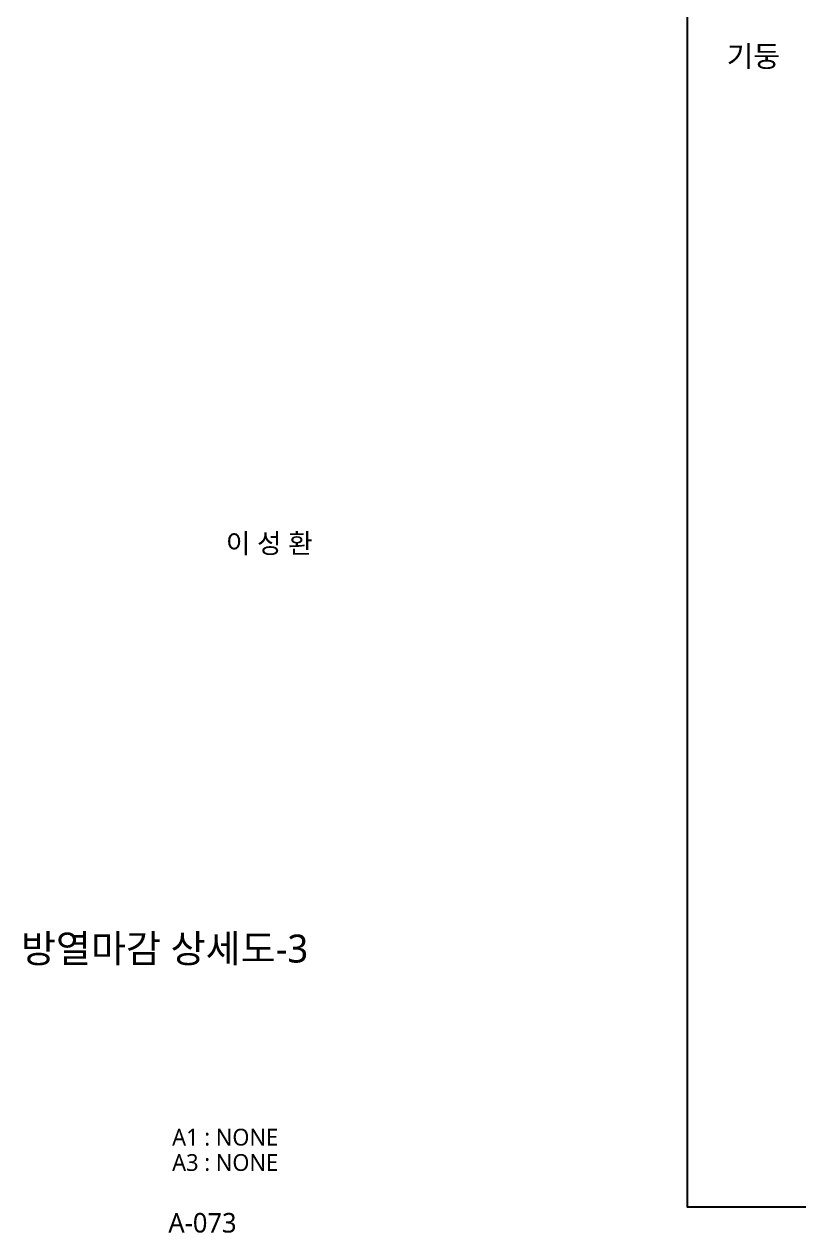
# Model space of a CAD drawing. Header units: millimetres. Extents: x 1008970 to 1091919, y 939088 to 948574.
# Drawn here: x 1057290 to 1060063, y 939088 to 943414 of the extents above; entities that cross this region are included whole.
import ezdxf
from ezdxf.enums import TextEntityAlignment as Align

# ---------------------------------------------------------------- set-up
doc = ezdxf.new("R2010")
doc.units = ezdxf.units.MM
doc.header["$LTSCALE"] = 5
doc.header["$MEASUREMENT"] = 0
doc.layers.get('0').update_dxf_attribs({"linetype": 'CONTINUOUS'})
doc.layers.add('A-BORD-TEXT', color=3, linetype='CONTINUOUS', lineweight=25)
doc.styles.add('맑은고딕', font='malgun.ttf')
doc.styles.add('한글', font='malgun.ttf')

msp = doc.modelspace()

# ---------------------------------------------------------------- linework, layer by layer
msp.add_lwpolyline([(1073536.528, 939179.201), (1059664.794, 939179.201), (1059664.794, 947708.687), (1073536.528, 947708.687)], close=True)

# ---------------------------------------------------------------- texts
at = {"style": '한글'}
msp.add_text('기둥', height=76.0591, dxfattribs=at).set_placement((1059900.215, 943299.069), align=Align.MIDDLE_CENTER)
at = {"layer": 'A-BORD-TEXT', "style": '맑은고딕'}
for s, height, p in [('이 성 환', 70, (1058322.755, 941520.648)), ('A1 : NONE', 60, (1058199.239, 939400.098)), ('A3 : NONE', 60, (1058199.239, 939309.4)), ('A-073', 70, (1058050.346, 939088.673))]:
    msp.add_text(s, height=height, dxfattribs=at).set_placement(p, align=Align.RIGHT)
msp.add_text('방열마감 상세도-3', height=100, dxfattribs=at).set_placement((1057792.545, 940105.222), align=Align.MIDDLE_CENTER)

doc.saveas('drawing.dxf')
